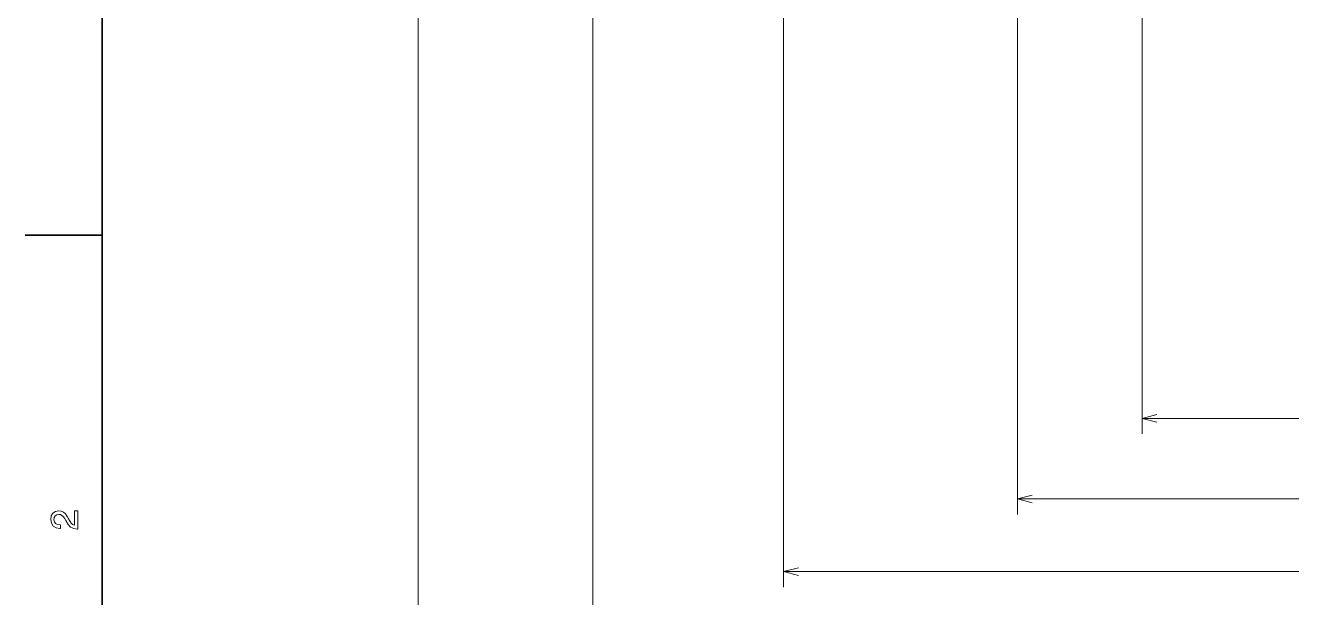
# Model space of a CAD drawing. Extents: x 0 to 420, y 0 to 297.
# Drawn here: x 0 to 165, y 101.2 to 175.9 of the extents above; entities that cross this region are included whole.
import ezdxf

# ---------------------------------------------------------------- set-up
doc = ezdxf.new("R2010")
doc.units = 0

msp = doc.modelspace()

# ---------------------------------------------------------------- linework, layer by layer
at = {"color": 7, "lineweight": 35}
msp.add_line((10, 287), (10, 10), dxfattribs=at)
at = {"color": 7, "lineweight": 13}
for p, q in [((73.942528, 225.066605), (73.942528, 91.315094)), ((145.490021, 224.598816), (145.490021, 122.618141)), ((51.199921, 207.78862), (51.199921, 75.109657)), ((98.782494, 206.96994), (98.782494, 102.623039)), ((129.253342, 203.541626), (129.253342, 112.099289)), ((374.110474, 124.618141), (145.490021, 124.618141)), ((374.110474, 114.099289), (129.253342, 114.099289)), ((374.110474, 104.623039), (98.782494, 104.623039))]:
    msp.add_line(p, q, dxfattribs=at)
at = {"color": 7, "lineweight": 35, "ltscale": 0.25}
msp.add_line((10, 148.5), (0, 148.5), dxfattribs=at)
at = {"color": 7, "lineweight": 13}
for points in [[(147.421875, 125.13578), (145.490021, 124.618141), (147.421875, 124.100502)], [(131.185196, 114.616928), (129.253342, 114.099289), (131.185196, 113.58165)], [(100.71434, 105.140678), (98.782494, 104.623039), (100.71434, 104.1054)]]:
    msp.add_lwpolyline(points, dxfattribs=at)
msp.add_lwpolyline([(6.833213, 110.169449), (6.833213, 112.575073), (6.399496, 112.575073), (6.399496, 110.673775), (6.162464, 110.779686), (5.965778, 110.961243), (5.607709, 111.521034), (5.456412, 111.818588), (5.239553, 112.151443), (4.987392, 112.388474), (4.689842, 112.524643), (4.351945, 112.575073), (3.928314, 112.489334), (3.595461, 112.252304), (3.383646, 111.889191), (3.307997, 111.420174), (3.393732, 110.93602), (3.630764, 110.567871), (4.009006, 110.330833), (4.508286, 110.250145), (4.578891, 110.250145), (4.578891, 110.709076), (4.538545, 110.709076), (4.195605, 110.754463), (3.943444, 110.890633), (3.782061, 111.107491), (3.726585, 111.394958), (3.777017, 111.687462), (3.903098, 111.90432), (4.099784, 112.045532), (4.346902, 112.095963), (4.578891, 112.060661), (4.775577, 111.964844), (4.947046, 111.803459), (5.098343, 111.581558), (5.259727, 111.284004), (5.572406, 110.789772), (5.90526, 110.441788), (6.308718, 110.235016), (6.818084, 110.169449)], close=True, dxfattribs=at)

doc.saveas('drawing.dxf')
